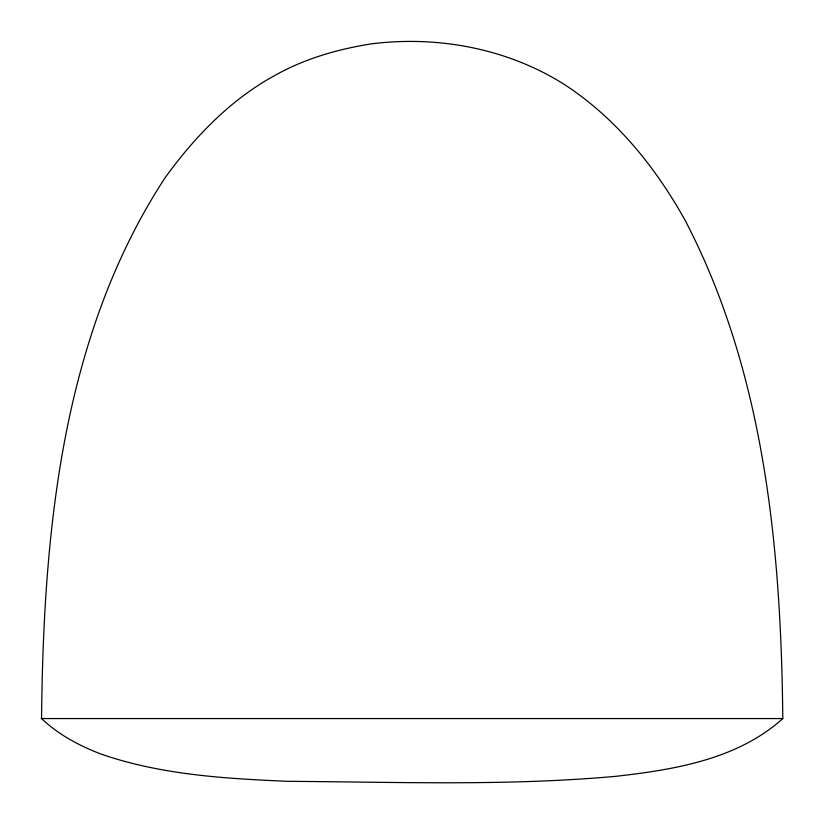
<?xml version="1.0" encoding="UTF-8"?>
<svg xmlns="http://www.w3.org/2000/svg" width="824" height="824" viewBox="0 0 824 824"><rect width="100%" height="100%" fill="white"/><g stroke="black" fill="none" stroke-linecap="round" stroke-linejoin="round"><path stroke-width="1.24" d="M782.8 718.559C737.48 759.429 674.341 769.698 615.827 776.321C507.811 786.075 399.135 782.089 290.872 781.348L288.493 781.348C225.364 778.649 161.195 774.91 101.002 754.063C79.351 745.751 58.453 734.658 41.54 718.559C43.507 533.777 61.264 336.594 164.955 177.953C194.68 136.774 230.916 99.148 275.988 74.83C305.447 58.442 338.046 49.183 371.181 43.878C438.327 35.432 508.305 48.606 565.625 85.284C616.486 118.831 655.471 167.159 684.929 219.977C764.734 372.695 781.07 548.918 782.8 718.559L41.2 718.559"/></g></svg>
